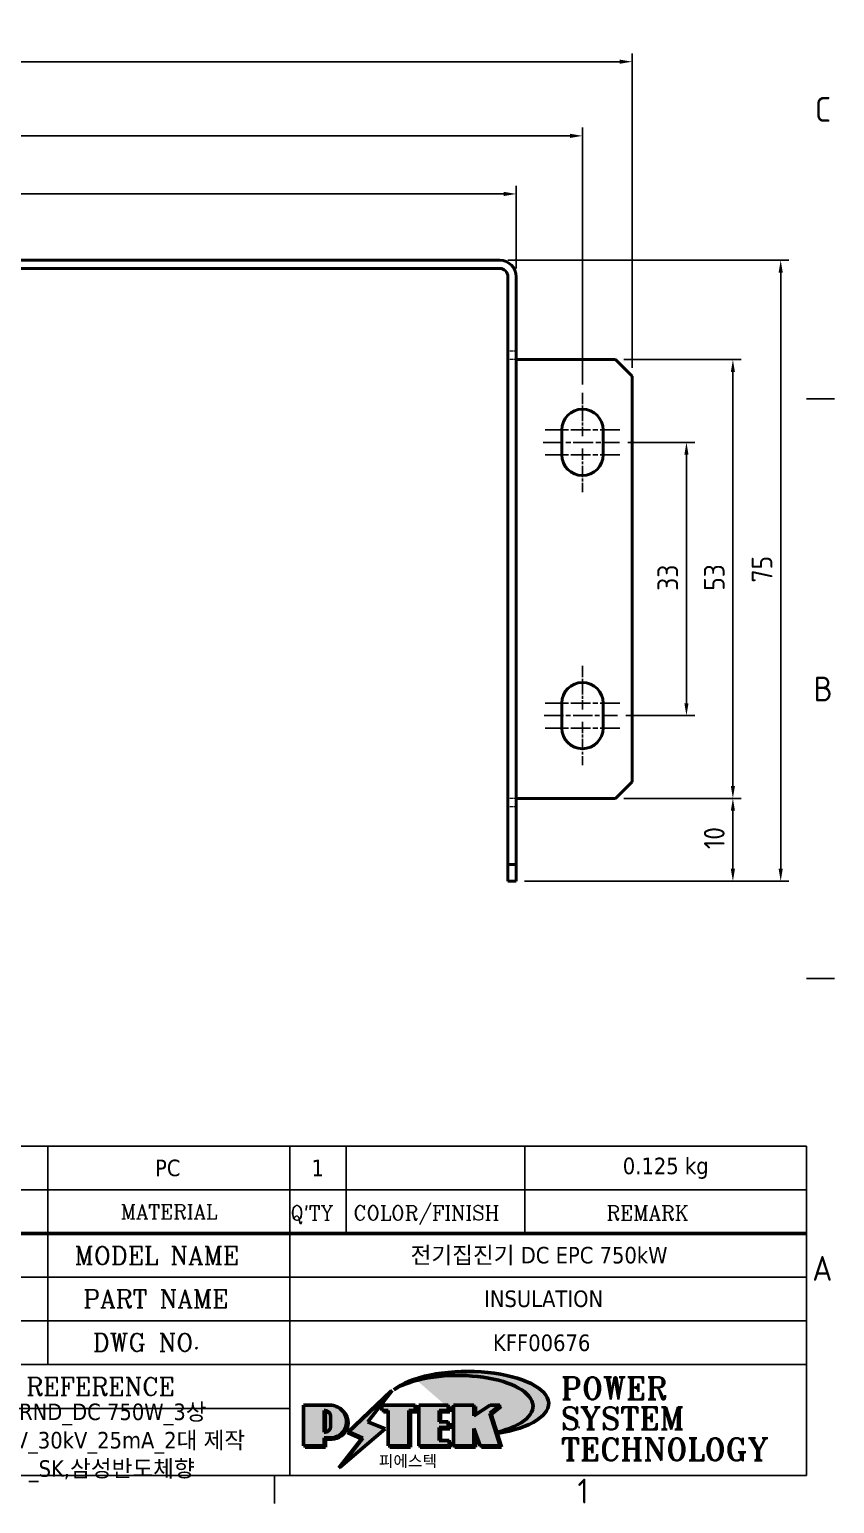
# Model space of a CAD drawing. Header units: millimetres. Extents: x 0 to 594, y 0 to 420.
# Drawn here: x 490.2 to 587.4, y 6.6 to 184.6 of the extents above; entities that cross this region are included whole.
import ezdxf
from ezdxf.enums import TextEntityAlignment as Align

# ---------------------------------------------------------------- set-up
doc = ezdxf.new("R2010")
doc.units = ezdxf.units.MM
doc.linetypes.add('CHAIN', pattern=[0.35429999999999995, 0.2362, -0.0295, 0.0591, -0.0295])
doc.linetypes.add('DASHED', pattern=[0.2067, 0.1654, -0.0413])
doc.layers.get('0').update_dxf_attribs({"color": 3, "lineweight": 25})
for name, color, linetype, lineweight in [('가려진 것(ISO)', 2, 'DASHED', 18), ('가시적인 것(ISO)', 3, 'Continuous', 40), ('경계(ISO)', 7, 'Continuous', 25), ('제목(ISO)', 5, 'Continuous', 50), ('중심 표식(ISO)', 1, 'Continuous', 25), ('중심선(ISO)', 1, 'Continuous', 25), ('치수(ISO)', 2, 'Continuous', 25), ('해치(ISO)', 7, 'Continuous', 18)]:
    doc.layers.add(name, color=color, linetype=linetype, lineweight=lineweight)
doc.styles.add('HAN_370', font='', dxfattribs={"width": 2})
doc.styles.add('RC_284', font='ROMANC.shx')
doc.styles.add('RC_292', font='ROMANC.shx')
doc.styles.add('ROMANT_294', font='romant.shx')
doc.styles.add('문자 텍스트_PSTEK_POSCO', font='isocp.shx')
doc.styles.add('치수 텍스트_PSTEK_POSCO', font='isocp.shx')
doc.styles.add('텍스트 스타일198', font='tahoma.ttf')
doc.styles.get('HAN_370').set_extended_font_data('GulimChe')
doc.dimstyles.new('치수_PSTEK_POSCO', dxfattribs={"dimtxt": 2.5, "dimasz": 1.5, "dimexe": 1, "dimexo": 1, "dimgap": 1, "dimtad": 1, "dimrnd": 1e-08, "dimdsep": 46, "dimtxsty": '치수 텍스트_PSTEK_POSCO', "dimcen": 0.09, "dimdle": 10, "dimclrd": 7, "dimclre": 7, "dimclrt": 2, "dimadec": 1, "dimazin": 2, "dimtfac": 1, "dimtmove": 0, "dimatfit": 3, "dimfxl": 0, "dimtolj": 1, "dimlwd": -1, "dimlwe": -1, "dimarcsym": 0})

# ---------------------------------------------------------------- blocks, each defined once
blk = doc.blocks.new('경계 Default Border')
at = {"layer": '경계(ISO)'}
for p, q in [((584.0000152587891, 140), (587.400016784668, 140)), ((584.0000152587891, 70), (587.400016784668, 70)), ((519.7499847412109, 10), (519.7499847412109, 6.599999666213989))]:
    blk.add_line(p, q, dxfattribs=at)
at = {"layer": '경계(ISO)', "color": 2, "char_height": 3.00000011920929, "attachment_point": 7, "style": '문자 텍스트_PSTEK_POSCO'}
for s, insert in [('C', (585.0445395201642, 173.4713944559917)), ('B', (584.8782702028949, 103.4713944559917)), ('A', (584.7144008173592, 33.49284856929444)), ('1', (556.3610661041481, 6.59999988079071))]:
    blk.add_mtext(s, dxfattribs=dict(at, insert=insert))
blk = doc.blocks.new('제목 블록 PSTEK')
for color, points in [(252, [(317.2195697678507, 17.0593801673321), (322.0326348870767, 21.62682475217465), (322.2781991042243, 21.94392121864296), (317.0471853425802, 16.97985676345368), (318.7512090904202, 16.1899260703855), (316.0018030350395, 12.71868385740789), (316.3356552234328, 13.00206718743325), (318.9235935156908, 16.2694494742633)]), (5, [(321.6183518841322, 17.4193704504104), (319.5281351041078, 18.24969419629727), (322.4505835294948, 22.02344462252142), (317.2195697678507, 17.0593801673321), (318.9235935156908, 16.2694494742633), (316.1741874603099, 12.79820726128571)]), (1, [(324.4839107253602, 19.60711530335299), (325.2419748254881, 19.60711530335299), (325.2419748254881, 20.25857663940324), (321.2266040451076, 20.25857663940324), (321.2266040451076, 19.60711530335299), (321.9846681452406, 19.60711530335299), (321.9846681452406, 15.3430047401139), (324.4839107253602, 15.3430047401139)]), (252, [(321.9846681452406, 19.60711530335299), (321.4042753185749, 19.60711530335299), (321.4042753185749, 19.45905590879572), (321.9846681452406, 19.45905590879572)]), (252, [(324.6615819988275, 19.45905590879572), (325.4196460989604, 19.45905590879572), (325.4196460989604, 20.11051724484596), (325.2419748254881, 20.11051724484596), (325.2419748254881, 19.60711530335299), (324.4839107253602, 19.60711530335299), (324.4839107253602, 15.3430047401139), (322.1623394187076, 15.3430047401139), (322.1623394187076, 15.19494534555726), (324.6615819988275, 15.19494534555726)]), (1, [(329.2277337269622, 20.25857663940324), (325.65654113025, 20.25857663940324), (325.65654113025, 15.3430047401139), (329.3580259941756, 15.3430047401139), (329.3580259941756, 15.9944660761648), (328.1137701654877, 15.9944660761648), (328.1137701654877, 17.56360607323003), (329.2277337269622, 17.56360607323003), (329.2277337269622, 18.25543873810179), (328.1137701654877, 18.25543873810179), (328.1137701654877, 19.60711530335299), (329.2277337269622, 19.60711530335299)]), (252, [(328.2914414389548, 19.45905590879572), (329.4054050004294, 19.45905590879572), (329.4054050004294, 20.11051724484596), (329.2277337269622, 20.11051724484596), (329.2277337269622, 19.60711530335299), (328.1137701654877, 19.60711530335299), (328.1137701654877, 18.25543873810179), (328.2914414389548, 18.25543873810179)]), (1, [(332.3312149849806, 20.25857663940324), (329.8592894925411, 20.25857663940324), (329.8592894925411, 15.3430047401139), (332.3312149849806, 15.3430047401139), (332.3312149849806, 17.4318630164523), (333.0701931098801, 15.3430047401139), (335.4855464857051, 15.3430047401139), (334.2514536401189, 19.30614745124769), (335.4379594596742, 20.25857663940324), (334.3071782107978, 20.25857663940324), (332.3312149849806, 18.99741471888304)]), (252, [(332.5088862584528, 20.1105172448466), (332.3312149849806, 20.1105172448466), (332.3312149849806, 18.99741471888368), (332.5088862584528, 19.11081371413894)]), (252, [(335.6156307331414, 20.11051724484596), (335.2535118015555, 20.11051724484596), (334.2514536401189, 19.30614745124769), (335.4855464857051, 15.3430047401139), (333.1954852176545, 15.3430047401139), (333.2478643833523, 15.19494534555726), (335.6632177591723, 15.19494534555726), (334.4291249135862, 19.15808805669106)]), (252, [(328.2914414389548, 17.41554667867274), (329.4054050004294, 17.41554667867274), (329.4054050004294, 18.10737934354514), (329.2277337269622, 18.10737934354514), (329.2277337269622, 17.56360607323003), (328.1137701654877, 17.56360607323003), (328.1137701654877, 15.9944660761648), (328.2914414389548, 15.9944660761648)]), (252, [(332.5088862584528, 16.92964231796647), (332.3312149849806, 17.43186301645164), (332.3312149849806, 15.3430047401139), (330.0369607660135, 15.3430047401139), (330.0369607660135, 15.19494534555726), (332.5088862584528, 15.19494534555726)]), (252, [(329.5356972676428, 15.8464066816075), (329.3580259941756, 15.8464066816075), (329.3580259941756, 15.3430047401139), (325.8342124037171, 15.3430047401139), (325.8342124037171, 15.19494534555726), (329.5356972676428, 15.19494534555726)])]:
    blk.add_hatch(color=color).paths.add_polyline_path(points)
h = blk.add_hatch(color=1)
edge = h.paths.add_edge_path(flags=0)
edge.add_line((314.2242174273352, 19.60711530335299), (314.2242174273352, 17.00126995915134))
edge.add_line((314.2242174273352, 17.00126995915134), (314.3485873187598, 17.00126995915134))
edge.add_arc((314.3485873187598, 17.6527312952023), 0.6514613360509371, 270, 360)
edge.add_line((315.0000486548106, 17.6527312952023), (315.0000486548106, 18.95565396730211))
edge.add_arc((314.3485873187598, 18.95565396730212), 0.6514613360508712, 0, 90)
edge.add_line((314.3485873187598, 19.60711530335299), (314.2242174273352, 19.60711530335299))
edge = h.paths.add_edge_path()
edge.add_arc((314.9847713324306, 18.28938669179658), 1.969189947606664, 269.9999999999959, 450)
edge.add_line((314.9847713324306, 20.25857663940318), (311.7664314776902, 20.25857663940324))
edge.add_line((311.7664314776902, 20.25857663940324), (311.7664314776902, 15.3430047401139))
edge.add_line((311.7664314776902, 15.3430047401139), (314.2242174273352, 15.3430047401139))
edge.add_line((314.2242174273352, 15.3430047401139), (314.2242174273352, 16.32019674418991))
edge.add_line((314.2242174273352, 16.32019674418991), (314.9847713324307, 16.32019674418991))
h = blk.add_hatch(color=252)
edge = h.paths.add_edge_path()
edge.add_arc((314.9847713324309, 18.28938669179657), 1.969189947606666, 270, 406.8278729790604)
edge.add_arc((315.1624426058984, 18.1413272972396), 1.969189947606962, -90, 53.560984836317004, ccw=False)
edge.add_line((315.1624426058984, 16.17213734963263), (314.4018887008024, 16.17213734963263))
edge.add_line((314.4018887008024, 16.17213734963263), (314.4018887008024, 15.19494534555726))
edge.add_line((314.4018887008024, 15.19494534555726), (311.9441027511573, 15.19494534555726))
edge.add_line((311.9441027511573, 15.19494534555726), (311.9441027511573, 15.3430047401139))
edge.add_line((311.9441027511573, 15.3430047401139), (314.2242174273352, 15.3430047401139))
edge.add_line((314.2242174273352, 15.3430047401139), (314.2242174273352, 16.32019674418991))
edge.add_line((314.2242174273352, 16.32019674418991), (314.9847713324309, 16.32019674418991))
h = blk.add_hatch(color=252)
edge = h.paths.add_edge_path()
edge.add_line((314.4018887008024, 19.45905590879572), (314.5262585922315, 19.45905590879572))
edge.add_arc((314.5262585922314, 18.80759457274939), 0.6514613360463194, 60.4189348879147, 90.00000000000318, ccw=False)
edge.add_arc((314.3485873187602, 18.95565396730057), 0.6514613360524251, 39.96992292766206, 90.00000000009999)
edge.add_line((314.3485873187591, 19.60711530335307), (314.2242174273352, 19.60711530335298))
edge.add_line((314.2242174273352, 19.60711530335299), (314.2242174273352, 17.00126995915134))
edge.add_line((314.2242174273352, 17.00126995915134), (314.3485873187591, 17.00126995915134))
edge.add_arc((314.3485873187568, 17.652731295233), 0.6514613360816299, 270.0000000002, 274.6930825552478)
edge.add_line((314.4018887008024, 17.0034541317032), (314.4018887008024, 19.45905590879572))
at = {"layer": '해치(ISO)'}
h = blk.add_hatch(color=140, dxfattribs=at)
edge = h.paths.add_edge_path()
edge.add_ellipse((330.3660919371412, 20.15576403068321), major_axis=(9.100907360794343, 0), ratio=0.4069904968023172, start_angle=301.3098473703837, end_angle=507.7436900681698)
edge.add_ellipse((331.5340919371412, 20.4634168429492), major_axis=(-9.82350664112931, 0), ratio=0.3942600559756514, start_angle=111.51207141178469, end_angle=334.47025347086895, ccw=False)
edge.add_line((335.1363447531188, 16.8601935978785), (335.0955236905705, 16.99119398620872))
at = {"color": 180}
for p, q in [((182.4757929790549, 51.56524660363496), (372.4757929537551, 51.56524660363496)), ((280.8758854511282, 51.56524660363496), (280.8758854511282, 41.00524660363494)), ((310.0881549537552, 51.56524660363496), (310.0881549537553, 41.00524660363494)), ((316.9044520275131, 51.56524660363496), (316.9044520275127, 41.00524660363494)), ((338.4566026226726, 51.56524660363496), (338.4566026226727, 41.00524660363494)), ((372.4757929537551, 51.56524660363496), (372.4757929537551, 11.79100474011389)), ((182.475792979055, 46.2852466036349), (372.4757929537551, 46.28524660363492)), ((280.8758854511282, 41.00524660363494), (280.8758854511282, 25.16524660363502)), ((310.088154953755, 41.00524660363494), (310.088154953755, 11.79100474011392)), ((206.451475290024, 35.72524660363497), (372.4757929537551, 35.72524660363497)), ((255.917593136736, 30.44524660363498), (372.4757929537552, 30.44524660363501)), ((255.9175931367359, 25.16524660363502), (372.4757929537552, 25.165246603635)), ((255.9175931367359, 19.88524660363481), (310.0881549537553, 19.88524660363481)), ((182.475792979055, 11.79100474011392), (372.4757929537551, 11.79100474011389))]:
    blk.add_line(p, q, dxfattribs=at)
at = {"color": 7, "lineweight": 50}
blk.add_line((206.451475290024, 41.00524660363494), (372.4757929537551, 41.00524660363496), dxfattribs=at)
at = {"color": 7}
for p, q in [((322.2781991042243, 21.94392121864296), (317.0471853425802, 16.97985676345368)), ((322.4505835294948, 22.02344462252142), (317.2195697678507, 17.0593801673321)), ((317.2195697678507, 17.0593801673321), (322.0326348870767, 21.62682475217465)), ((319.5281351041078, 18.24969419629727), (322.4505835294948, 22.02344462252142)), ((322.0326348870767, 21.62682475217465), (322.2781991042243, 21.94392121864296)), ((311.7664314776902, 20.25900474011391), (311.7664314776902, 15.34300474011391)), ((314.9847713324309, 20.25857663940324), (311.7664314776902, 20.25857663940324)), ((314.9847713324309, 20.25857663940324), (311.7664314776902, 20.25857663940324)), ((311.7664314776902, 20.25857663940324), (311.7664314776902, 15.3430047401139)), ((314.2242174273352, 17.00126995915134), (314.2242174273352, 19.60711530335299)), ((314.2242174273352, 19.60711530335299), (314.3485873187591, 19.60711530335299)), ((314.3485873187591, 19.60711530335299), (314.2242174273352, 19.60711530335299)), ((314.2242174273352, 19.60711530335299), (314.2242174273352, 17.00126995915134)), ((314.2242174273352, 17.00126995915134), (314.2242174273352, 19.60711530335299)), ((314.2242174273352, 19.60711530335299), (314.3485873187591, 19.60711530335299)), ((325.2419748254881, 20.25857663940324), (321.2266040451076, 20.25857663940324)), ((321.2266040451076, 20.25857663940324), (321.2266040451076, 19.60711530335299)), ((325.2419748254881, 20.25857663940324), (321.2266040451076, 20.25857663940324)), ((321.2266040451076, 20.25857663940324), (321.2266040451076, 19.60711530335299)), ((321.2266040451076, 19.60711530335299), (321.9846681452406, 19.60711530335299)), ((321.2266040451076, 19.60711530335299), (321.9846681452406, 19.60711530335299)), ((321.4042753185749, 19.60711530335299), (321.4042753185749, 19.45905590879572)), ((321.9846681452406, 19.60711530335299), (321.4042753185749, 19.60711530335299)), ((321.9846681452406, 19.60711530335299), (321.9846681452406, 15.3430047401139)), ((321.9846681452406, 19.45905590879572), (321.9846681452406, 19.60711530335299)), ((321.9846681452406, 19.60711530335299), (321.9846681452406, 15.3430047401139)), ((324.4839107253602, 19.60711530335299), (325.2419748254881, 19.60711530335299)), ((324.4839107253602, 15.3430047401139), (324.4839107253602, 19.60711530335299)), ((325.2419748254881, 19.60711530335299), (324.4839107253602, 19.60711530335299)), ((324.4839107253602, 19.60711530335299), (324.4839107253602, 15.3430047401139)), ((324.4839107253602, 19.60711530335299), (325.2419748254881, 19.60711530335299)), ((324.4839107253602, 15.3430047401139), (324.4839107253602, 19.60711530335299)), ((325.2419748254881, 19.60711530335299), (325.2419748254881, 20.25857663940324)), ((325.2419748254881, 19.60711530335299), (325.2419748254881, 20.25857663940324)), ((325.4196460989604, 20.11051724484596), (325.2419748254881, 20.11051724484596)), ((325.2419748254881, 20.11051724484596), (325.2419748254881, 19.60711530335299)), ((325.4196460989604, 19.45905590879572), (325.4196460989604, 20.11051724484596)), ((329.2277337269622, 20.25857663940324), (325.65654113025, 20.25857663940324)), ((325.65654113025, 20.25857663940324), (325.65654113025, 15.3430047401139)), ((325.65654113025, 20.25857663940324), (325.65654113025, 15.3430047401139)), ((329.2277337269622, 20.25857663940324), (325.65654113025, 20.25857663940324)), ((328.1137701654877, 18.25543873810179), (328.1137701654877, 19.60711530335299)), ((328.1137701654877, 19.60711530335299), (329.2277337269622, 19.60711530335299)), ((329.2277337269622, 19.60711530335299), (328.1137701654877, 19.60711530335299)), ((328.1137701654877, 19.60711530335299), (328.1137701654877, 18.25543873810179)), ((328.1137701654877, 18.25543873810179), (328.1137701654877, 19.60711530335299)), ((328.1137701654877, 19.60711530335299), (329.2277337269622, 19.60711530335299)), ((329.2277337269622, 19.60711530335299), (329.2277337269622, 20.25857663940324)), ((329.2277337269622, 19.60711530335299), (329.2277337269622, 20.25857663940324)), ((329.4054050004294, 20.11051724484596), (329.2277337269622, 20.11051724484596)), ((329.2277337269622, 20.11051724484596), (329.2277337269622, 19.60711530335299)), ((329.4054050004294, 19.45905590879572), (329.4054050004294, 20.11051724484596)), ((332.3312149849806, 20.25857663940324), (329.8592894925411, 20.25857663940324)), ((329.8592894925411, 20.25857663940324), (329.8592894925411, 15.3430047401139)), ((329.8592894925411, 20.25857663940324), (329.8592894925411, 15.3430047401139)), ((332.3312149849806, 20.25857663940324), (329.8592894925411, 20.25857663940324)), ((334.3071782107978, 20.25857663940324), (332.3312149849806, 18.99741471888304)), ((332.3312149849806, 18.99741471888304), (332.3312149849806, 20.25857663940324)), ((334.3071782107978, 20.25857663940324), (332.3312149849806, 18.99741471888304)), ((332.3312149849806, 18.99741471888304), (332.3312149849806, 20.25857663940324)), ((332.5088862584528, 20.1105172448466), (332.3312149849806, 20.1105172448466)), ((332.3312149849806, 20.1105172448466), (332.3312149849806, 18.99741471888368)), ((332.5088862584528, 19.11081371413894), (332.5088862584528, 20.1105172448466)), ((334.2514536401189, 19.30614745124769), (335.4379594596742, 20.25857663940324)), ((334.2514536401189, 19.30614745124769), (335.4379594596742, 20.25857663940324)), ((335.2535118015555, 20.11051724484596), (334.2514536401189, 19.30614745124769)), ((335.4379594596742, 20.25857663940324), (334.3071782107978, 20.25857663940324)), ((335.4379594596742, 20.25857663940324), (334.3071782107978, 20.25857663940324)), ((334.4291249135862, 19.15808805669104), (335.6156307331414, 20.11051724484596)), ((335.6156307331414, 20.11051724484596), (335.2535118015555, 20.11051724484596)), ((314.4018887008024, 19.45905590879572), (314.5262585922314, 19.45905590879572)), ((314.4018887008024, 17.0034541317032), (314.4018887008024, 19.45905590879572)), ((315.0000486548106, 18.95565396730275), (315.0000486548106, 17.65273129520161)), ((315.0000486548106, 18.95565396730275), (315.0000486548106, 17.65273129520161)), ((321.6183518841322, 17.4193704504104), (319.5281351041078, 18.24969419629727)), ((321.4042753185749, 19.45905590879572), (321.9846681452406, 19.45905590879572)), ((324.6615819988275, 19.45905590879572), (325.4196460989604, 19.45905590879572)), ((324.6615819988275, 15.19494534555726), (324.6615819988275, 19.45905590879572)), ((329.2277337269622, 18.25543873810179), (328.1137701654877, 18.25543873810179)), ((328.1137701654877, 18.25543873810179), (328.2914414389548, 18.25543873810179)), ((329.2277337269622, 18.25543873810179), (328.1137701654877, 18.25543873810179)), ((328.2914414389548, 18.25543873810179), (328.2914414389548, 19.45905590879572)), ((328.2914414389548, 19.45905590879572), (329.4054050004294, 19.45905590879572)), ((329.2277337269622, 17.56360607323003), (329.2277337269622, 18.25543873810179)), ((329.2277337269622, 17.56360607323003), (329.2277337269622, 18.25543873810179)), ((329.4054050004294, 18.10737934354514), (329.2277337269622, 18.10737934354514)), ((329.2277337269622, 18.10737934354514), (329.2277337269622, 17.56360607323003)), ((329.4054050004294, 17.41554667867274), (329.4054050004294, 18.10737934354514)), ((332.3312149849806, 18.99741471888368), (332.5088862584528, 19.11081371413894)), ((335.4855464857051, 15.3430047401139), (334.2514536401189, 19.30614745124769)), ((334.2514536401189, 19.30614745124769), (335.4855464857051, 15.3430047401139)), ((335.4855464857051, 15.3430047401139), (334.2514536401189, 19.30614745124769)), ((335.6632177591723, 15.19494534555726), (334.4291249135862, 19.15808805669104)), ((314.3485873187591, 17.00126995915134), (314.2242174273352, 17.00126995915134)), ((314.2242174273352, 17.00126995915134), (314.3485873187591, 17.00126995915134)), ((314.3485873187591, 17.00126995915134), (314.2242174273352, 17.00126995915134)), ((314.2242174273352, 16.32019674418991), (314.9847713324309, 16.32019674418991)), ((314.2242174273352, 15.3430047401139), (314.2242174273352, 16.32019674418991)), ((314.9847713324309, 16.32019674418991), (314.2242174273352, 16.32019674418991)), ((314.2242174273352, 16.32019674418991), (314.2242174273352, 15.3430047401139)), ((314.2242174273352, 16.32019674418991), (314.9847713324309, 16.32019674418991)), ((314.2242174273352, 15.3430047401139), (314.2242174273352, 16.32019674418991)), ((314.4018887008024, 16.17213734963263), (315.162442605898, 16.17213734963263)), ((314.4018887008024, 15.19494534555726), (314.4018887008024, 16.17213734963263)), ((318.7512090904202, 16.1899260703855), (316.0018030350395, 12.71868385740789)), ((316.1741874603099, 12.79820726128571), (321.6183518841322, 17.4193704504104)), ((318.9235935156908, 16.2694494742633), (316.1741874603099, 12.79820726128571)), ((316.3356552234328, 13.00206718743325), (318.9235935156908, 16.2694494742633)), ((317.0471853425802, 16.97985676345368), (318.7512090904202, 16.1899260703855)), ((318.9235935156908, 16.2694494742633), (317.2195697678507, 17.0593801673321)), ((317.2195697678507, 17.0593801673321), (318.9235935156908, 16.2694494742633)), ((328.1137701654877, 17.56360607323003), (329.2277337269622, 17.56360607323003)), ((328.1137701654877, 15.9944660761648), (328.1137701654877, 17.56360607323003)), ((329.2277337269622, 17.56360607323003), (328.1137701654877, 17.56360607323003)), ((328.1137701654877, 17.56360607323003), (328.1137701654877, 15.9944660761648)), ((328.1137701654877, 17.56360607323003), (329.2277337269622, 17.56360607323003)), ((328.1137701654877, 15.9944660761648), (328.1137701654877, 17.56360607323003)), ((328.2914414389548, 15.9944660761648), (328.2914414389548, 17.41554667867274)), ((328.2914414389548, 17.41554667867274), (329.4054050004294, 17.41554667867274)), ((332.3312149849806, 17.4318630164523), (333.0701931098801, 15.3430047401139)), ((332.3312149849806, 15.3430047401139), (332.3312149849806, 17.4318630164523)), ((332.5088862584528, 16.92964231796647), (332.3312149849806, 17.43186301645164)), ((332.3312149849806, 17.43186301645164), (332.3312149849806, 15.3430047401139)), ((332.3312149849806, 17.4318630164523), (333.0701931098801, 15.3430047401139)), ((332.3312149849806, 15.3430047401139), (332.3312149849806, 17.4318630164523)), ((332.5088862584528, 15.19494534555726), (332.5088862584528, 16.92964231796647)), ((345.0447381189468, 17.50375595811051), (344.9867755289346, 17.689895936919)), ((311.7664314776902, 15.3430047401139), (314.2242174273352, 15.3430047401139)), ((311.7664314776902, 15.3430047401139), (314.2242174273352, 15.3430047401139)), ((314.2242174273352, 15.3430047401139), (311.9441027511573, 15.3430047401139)), ((311.9441027511573, 15.3430047401139), (311.9441027511573, 15.19494534555726)), ((311.9441027511573, 15.19494534555726), (314.4018887008024, 15.19494534555726)), ((321.9846681452406, 15.3430047401139), (324.4839107253602, 15.3430047401139)), ((321.9846681452406, 15.3430047401139), (324.4839107253602, 15.3430047401139)), ((324.4839107253602, 15.3430047401139), (322.1623394187076, 15.3430047401139)), ((322.1623394187076, 15.3430047401139), (322.1623394187076, 15.19494534555726)), ((322.1623394187076, 15.19494534555726), (324.6615819988275, 15.19494534555726)), ((325.65654113025, 15.3430047401139), (329.3580259941756, 15.3430047401139)), ((325.65654113025, 15.3430047401139), (329.3580259941756, 15.3430047401139)), ((329.3580259941756, 15.3430047401139), (325.8342124037171, 15.3430047401139)), ((325.8342124037171, 15.3430047401139), (325.8342124037171, 15.19494534555726)), ((325.8342124037171, 15.19494534555726), (329.5356972676428, 15.19494534555726)), ((329.3580259941756, 15.9944660761648), (328.1137701654877, 15.9944660761648)), ((328.1137701654877, 15.9944660761648), (328.2914414389548, 15.9944660761648)), ((329.3580259941756, 15.9944660761648), (328.1137701654877, 15.9944660761648)), ((329.3580259941756, 15.3430047401139), (329.3580259941756, 15.9944660761648)), ((329.3580259941756, 15.3430047401139), (329.3580259941756, 15.9944660761648)), ((329.5356972676428, 15.8464066816075), (329.3580259941756, 15.8464066816075)), ((329.3580259941756, 15.8464066816075), (329.3580259941756, 15.3430047401139)), ((329.5356972676428, 15.19494534555726), (329.5356972676428, 15.8464066816075)), ((329.8592894925411, 15.3430047401139), (332.3312149849806, 15.3430047401139)), ((329.8592894925411, 15.3430047401139), (332.3312149849806, 15.3430047401139)), ((332.3312149849806, 15.3430047401139), (330.0369607660135, 15.3430047401139)), ((330.0369607660135, 15.3430047401139), (330.0369607660135, 15.19494534555726)), ((330.0369607660135, 15.19494534555726), (332.5088862584528, 15.19494534555726)), ((333.0701931098801, 15.3430047401139), (335.4855464857051, 15.3430047401139)), ((333.0701931098801, 15.3430047401139), (335.4855464857051, 15.3430047401139)), ((335.4855464857051, 15.3430047401139), (333.1954852176545, 15.3430047401139)), ((333.1954852176545, 15.3430047401139), (333.2478643833523, 15.19494534555726)), ((333.2478643833523, 15.19494534555726), (335.6632177591723, 15.19494534555726)), ((316.0018030350395, 12.71868385740789), (316.3356552234328, 13.00206718743325))]:
    blk.add_line(p, q, dxfattribs=at)
at = {"color": 5}
for p, q in [((322.4505835294948, 22.02344462252142), (317.2195697678507, 17.0593801673321)), ((319.5281351041078, 18.24969419629727), (322.4505835294948, 22.02344462252142)), ((321.6183518841322, 17.4193704504104), (319.5281351041078, 18.24969419629727)), ((316.1741874603099, 12.79820726128571), (321.6183518841322, 17.4193704504104)), ((318.9235935156908, 16.2694494742633), (316.1741874603099, 12.79820726128571)), ((317.2195697678507, 17.0593801673321), (318.9235935156908, 16.2694494742633))]:
    blk.add_line(p, q, dxfattribs=at)
at = {"color": 1}
for p, q in [((314.9847713324309, 20.25857663940324), (311.7664314776902, 20.25857663940324)), ((311.7664314776902, 20.25857663940324), (311.7664314776902, 15.3430047401139)), ((314.2242174273352, 17.00126995915134), (314.2242174273352, 19.60711530335299)), ((314.2242174273352, 19.60711530335299), (314.3485873187591, 19.60711530335299)), ((325.2419748254881, 20.25857663940324), (321.2266040451076, 20.25857663940324)), ((321.2266040451076, 20.25857663940324), (321.2266040451076, 19.60711530335299)), ((321.2266040451076, 19.60711530335299), (321.9846681452406, 19.60711530335299)), ((321.9846681452406, 19.60711530335299), (321.9846681452406, 15.3430047401139)), ((324.4839107253602, 19.60711530335299), (325.2419748254881, 19.60711530335299)), ((324.4839107253602, 15.3430047401139), (324.4839107253602, 19.60711530335299)), ((325.2419748254881, 19.60711530335299), (325.2419748254881, 20.25857663940324)), ((329.2277337269622, 20.25857663940324), (325.65654113025, 20.25857663940324)), ((325.65654113025, 20.25857663940324), (325.65654113025, 15.3430047401139)), ((328.1137701654877, 18.25543873810179), (328.1137701654877, 19.60711530335299)), ((328.1137701654877, 19.60711530335299), (329.2277337269622, 19.60711530335299)), ((329.2277337269622, 19.60711530335299), (329.2277337269622, 20.25857663940324)), ((332.3312149849806, 20.25857663940324), (329.8592894925411, 20.25857663940324)), ((329.8592894925411, 20.25857663940324), (329.8592894925411, 15.3430047401139)), ((334.3071782107978, 20.25857663940324), (332.3312149849806, 18.99741471888304)), ((332.3312149849806, 18.99741471888304), (332.3312149849806, 20.25857663940324)), ((334.2514536401189, 19.30614745124769), (335.4379594596742, 20.25857663940324)), ((335.4379594596742, 20.25857663940324), (334.3071782107978, 20.25857663940324)), ((315.0000486548106, 18.95565396730275), (315.0000486548106, 17.65273129520161)), ((329.2277337269622, 18.25543873810179), (328.1137701654877, 18.25543873810179)), ((329.2277337269622, 17.56360607323003), (329.2277337269622, 18.25543873810179)), ((335.4855464857051, 15.3430047401139), (334.2514536401189, 19.30614745124769)), ((314.3485873187591, 17.00126995915134), (314.2242174273352, 17.00126995915134)), ((314.2242174273352, 16.32019674418991), (314.9847713324309, 16.32019674418991)), ((314.2242174273352, 15.3430047401139), (314.2242174273352, 16.32019674418991)), ((328.1137701654877, 17.56360607323003), (329.2277337269622, 17.56360607323003)), ((328.1137701654877, 15.9944660761648), (328.1137701654877, 17.56360607323003)), ((332.3312149849806, 17.4318630164523), (333.0701931098801, 15.3430047401139)), ((332.3312149849806, 15.3430047401139), (332.3312149849806, 17.4318630164523)), ((311.7664314776902, 15.3430047401139), (314.2242174273352, 15.3430047401139)), ((321.9846681452406, 15.3430047401139), (324.4839107253602, 15.3430047401139)), ((325.65654113025, 15.3430047401139), (329.3580259941756, 15.3430047401139)), ((329.3580259941756, 15.9944660761648), (328.1137701654877, 15.9944660761648)), ((329.3580259941756, 15.3430047401139), (329.3580259941756, 15.9944660761648)), ((329.8592894925411, 15.3430047401139), (332.3312149849806, 15.3430047401139)), ((333.0701931098801, 15.3430047401139), (335.4855464857051, 15.3430047401139))]:
    blk.add_line(p, q, dxfattribs=at)
at = {"color": 7}
for centre, radius, start, end in [((314.3485873187598, 18.95565396730211), 0.6514613360508712, 0, 90), ((314.3485873187602, 18.95565396730057), 0.6514613360524251, 39.96992292766117, 90), ((314.3485873187598, 18.95565396730212), 0.6514613360508712, 0, 90), ((314.9847713324309, 18.28938669179658), 1.969189947606665, 270, 90), ((314.9847713324309, 18.28938669179658), 1.969189947606665, 270, 90), ((314.9847713324307, 18.2893866917965), 1.969189947606594, 270, 46.82787297909833), ((315.1624426058984, 18.1413272972396), 1.969189947606961, 270, 53.56098483636067), ((314.5262585922314, 18.80759457274939), 0.6514613360463193, 60.41893488791137, 90), ((314.3485873187597, 17.65273129520228), 0.6514613360509381, 270, 0), ((314.3485873187598, 17.6527312952023), 0.6514613360509381, 270, 0), ((314.3485873187568, 17.652731295233), 0.6514613360816299, 270, 274.6930825552478)]:
    blk.add_arc(centre, radius, start, end, dxfattribs=at)
at = {"color": 1}
for centre, radius, start, end in [((314.3485873187598, 18.95565396730211), 0.6514613360508712, 0, 90), ((314.9847713324309, 18.28938669179657), 1.969189947606665, 270, 90), ((314.3485873187598, 17.6527312952023), 0.6514613360509381, 270, 0)]:
    blk.add_arc(centre, radius, start, end, dxfattribs=at)
at = {"layer": '제목(ISO)'}
for p, q in [((322.2781991042243, 21.94392121864296), (317.0471853425802, 16.97985676345368)), ((322.4505835294948, 22.02344462252142), (317.2195697678507, 17.0593801673321)), ((317.2195697678507, 17.0593801673321), (322.0326348870767, 21.62682475217465)), ((319.5281351041078, 18.24969419629727), (322.4505835294948, 22.02344462252142)), ((322.0326348870767, 21.62682475217465), (322.2781991042243, 21.94392121864296)), ((314.9847713324306, 20.25857663940324), (311.7664314776902, 20.25857663940324)), ((311.7664314776902, 20.25857663940324), (311.7664314776902, 15.3430047401139)), ((314.2242174273352, 17.00126995915134), (314.2242174273352, 19.60711530335299)), ((314.2242174273352, 19.60711530335299), (314.3485873187598, 19.60711530335299)), ((314.3485873187591, 19.60711530335299), (314.2242174273352, 19.60711530335299)), ((314.2242174273352, 19.60711530335299), (314.2242174273352, 17.00126995915134)), ((325.2419748254881, 20.25857663940324), (321.2266040451076, 20.25857663940324)), ((321.2266040451076, 20.25857663940324), (321.2266040451076, 19.60711530335299)), ((321.2266040451076, 19.60711530335299), (321.9846681452406, 19.60711530335299)), ((321.9846681452406, 19.60711530335299), (321.4042753185749, 19.60711530335299)), ((321.4042753185749, 19.60711530335299), (321.4042753185749, 19.45905590879572)), ((321.9846681452406, 19.60711530335299), (321.9846681452406, 15.3430047401139)), ((321.9846681452406, 19.45905590879572), (321.9846681452406, 19.60711530335299)), ((324.4839107253602, 19.60711530335299), (325.2419748254881, 19.60711530335299)), ((324.4839107253602, 15.3430047401139), (324.4839107253602, 19.60711530335299)), ((325.2419748254881, 19.60711530335299), (324.4839107253602, 19.60711530335299)), ((324.4839107253602, 19.60711530335299), (324.4839107253602, 15.3430047401139)), ((325.2419748254881, 19.60711530335299), (325.2419748254881, 20.25857663940324)), ((325.4196460989604, 20.11051724484596), (325.2419748254881, 20.11051724484596)), ((325.2419748254881, 20.11051724484596), (325.2419748254881, 19.60711530335299)), ((325.4196460989604, 19.45905590879572), (325.4196460989604, 20.11051724484596)), ((329.2277337269622, 20.25857663940324), (325.65654113025, 20.25857663940324)), ((325.65654113025, 20.25857663940324), (325.65654113025, 15.3430047401139)), ((328.1137701654877, 18.25543873810179), (328.1137701654877, 19.60711530335299)), ((328.1137701654877, 19.60711530335299), (329.2277337269622, 19.60711530335299)), ((329.2277337269622, 19.60711530335299), (328.1137701654877, 19.60711530335299)), ((328.1137701654877, 19.60711530335299), (328.1137701654877, 18.25543873810179)), ((329.2277337269622, 19.60711530335299), (329.2277337269622, 20.25857663940324)), ((329.4054050004294, 20.11051724484596), (329.2277337269622, 20.11051724484596)), ((329.2277337269622, 20.11051724484596), (329.2277337269622, 19.60711530335299)), ((329.4054050004294, 19.45905590879572), (329.4054050004294, 20.11051724484596)), ((332.3312149849806, 20.25857663940324), (329.8592894925411, 20.25857663940324)), ((329.8592894925411, 20.25857663940324), (329.8592894925411, 15.3430047401139)), ((334.3071782107978, 20.25857663940324), (332.3312149849806, 18.99741471888304)), ((332.3312149849806, 18.99741471888304), (332.3312149849806, 20.25857663940324)), ((332.5088862584528, 20.1105172448466), (332.3312149849806, 20.1105172448466)), ((332.3312149849806, 20.1105172448466), (332.3312149849806, 18.99741471888368)), ((332.5088862584528, 19.11081371413894), (332.5088862584528, 20.1105172448466)), ((334.2514536401189, 19.30614745124769), (335.4379594596742, 20.25857663940324)), ((335.2535118015555, 20.11051724484596), (334.2514536401189, 19.30614745124769)), ((335.4379594596742, 20.25857663940324), (334.3071782107978, 20.25857663940324)), ((334.4291249135862, 19.15808805669106), (335.6156307331414, 20.11051724484596)), ((335.6156307331414, 20.11051724484596), (335.2535118015555, 20.11051724484596)), ((314.4018887008024, 19.45905590879572), (314.5262585922314, 19.45905590879572)), ((314.4018887008024, 17.0034541317032), (314.4018887008024, 19.45905590879572)), ((315.0000486548106, 18.95565396730211), (315.0000486548106, 17.6527312952023)), ((321.6183518841322, 17.4193704504104), (319.5281351041078, 18.24969419629727)), ((321.4042753185749, 19.45905590879572), (321.9846681452406, 19.45905590879572)), ((324.6615819988275, 19.45905590879572), (325.4196460989604, 19.45905590879572)), ((324.6615819988275, 15.19494534555726), (324.6615819988275, 19.45905590879572)), ((329.2277337269622, 18.25543873810179), (328.1137701654877, 18.25543873810179)), ((328.1137701654877, 18.25543873810179), (328.2914414389548, 18.25543873810179)), ((328.2914414389548, 19.45905590879572), (329.4054050004294, 19.45905590879572)), ((328.2914414389548, 18.25543873810179), (328.2914414389548, 19.45905590879572)), ((329.2277337269622, 17.56360607323003), (329.2277337269622, 18.25543873810179)), ((329.4054050004294, 18.10737934354514), (329.2277337269622, 18.10737934354514)), ((329.2277337269622, 18.10737934354514), (329.2277337269622, 17.56360607323003)), ((329.4054050004294, 17.41554667867274), (329.4054050004294, 18.10737934354514)), ((332.3312149849806, 18.99741471888368), (332.5088862584528, 19.11081371413894)), ((335.4855464857051, 15.3430047401139), (334.2514536401189, 19.30614745124769)), ((334.2514536401189, 19.30614745124769), (335.4855464857051, 15.3430047401139)), ((335.6632177591723, 15.19494534555726), (334.4291249135862, 19.15808805669106)), ((314.3485873187598, 17.00126995915134), (314.2242174273352, 17.00126995915134)), ((314.2242174273352, 17.00126995915134), (314.3485873187591, 17.00126995915134)), ((314.2242174273352, 15.3430047401139), (314.2242174273352, 16.32019674418991)), ((314.2242174273352, 16.32019674418991), (314.9847713324307, 16.32019674418991)), ((314.9847713324309, 16.32019674418991), (314.2242174273352, 16.32019674418991)), ((314.2242174273352, 16.32019674418991), (314.2242174273352, 15.3430047401139)), ((314.4018887008024, 15.19494534555726), (314.4018887008024, 16.17213734963263)), ((314.4018887008024, 16.17213734963263), (315.1624426058984, 16.17213734963263)), ((318.7512090904202, 16.1899260703855), (316.0018030350395, 12.71868385740789)), ((316.1741874603099, 12.79820726128571), (321.6183518841322, 17.4193704504104)), ((318.9235935156908, 16.2694494742633), (316.1741874603099, 12.79820726128571)), ((316.3356552234328, 13.00206718743325), (318.9235935156908, 16.2694494742633)), ((317.0471853425802, 16.97985676345368), (318.7512090904202, 16.1899260703855)), ((317.2195697678507, 17.0593801673321), (318.9235935156908, 16.2694494742633)), ((318.9235935156908, 16.2694494742633), (317.2195697678507, 17.0593801673321)), ((328.1137701654877, 15.9944660761648), (328.1137701654877, 17.56360607323003)), ((328.1137701654877, 17.56360607323003), (329.2277337269622, 17.56360607323003)), ((329.2277337269622, 17.56360607323003), (328.1137701654877, 17.56360607323003)), ((328.1137701654877, 17.56360607323003), (328.1137701654877, 15.9944660761648)), ((328.2914414389548, 17.41554667867274), (329.4054050004294, 17.41554667867274)), ((328.2914414389548, 15.9944660761648), (328.2914414389548, 17.41554667867274)), ((332.3312149849806, 15.3430047401139), (332.3312149849806, 17.4318630164523)), ((332.3312149849806, 17.4318630164523), (333.0701931098801, 15.3430047401139)), ((332.5088862584528, 16.92964231796647), (332.3312149849806, 17.43186301645164)), ((332.3312149849806, 17.43186301645164), (332.3312149849806, 15.3430047401139)), ((332.5088862584528, 15.19494534555726), (332.5088862584528, 16.92964231796647)), ((311.7664314776902, 15.3430047401139), (314.2242174273352, 15.3430047401139)), ((314.2242174273352, 15.3430047401139), (311.9441027511573, 15.3430047401139)), ((311.9441027511573, 15.3430047401139), (311.9441027511573, 15.19494534555726)), ((311.9441027511573, 15.19494534555726), (314.4018887008024, 15.19494534555726)), ((321.9846681452406, 15.3430047401139), (324.4839107253602, 15.3430047401139)), ((324.4839107253602, 15.3430047401139), (322.1623394187076, 15.3430047401139)), ((322.1623394187076, 15.3430047401139), (322.1623394187076, 15.19494534555726)), ((322.1623394187076, 15.19494534555726), (324.6615819988275, 15.19494534555726)), ((325.65654113025, 15.3430047401139), (329.3580259941756, 15.3430047401139)), ((329.3580259941756, 15.3430047401139), (325.8342124037171, 15.3430047401139)), ((325.8342124037171, 15.3430047401139), (325.8342124037171, 15.19494534555726)), ((325.8342124037171, 15.19494534555726), (329.5356972676428, 15.19494534555726)), ((329.3580259941756, 15.9944660761648), (328.1137701654877, 15.9944660761648)), ((328.1137701654877, 15.9944660761648), (328.2914414389548, 15.9944660761648)), ((329.3580259941756, 15.3430047401139), (329.3580259941756, 15.9944660761648)), ((329.5356972676428, 15.8464066816075), (329.3580259941756, 15.8464066816075)), ((329.3580259941756, 15.8464066816075), (329.3580259941756, 15.3430047401139)), ((329.5356972676428, 15.19494534555726), (329.5356972676428, 15.8464066816075)), ((329.8592894925411, 15.3430047401139), (332.3312149849806, 15.3430047401139)), ((332.3312149849806, 15.3430047401139), (330.0369607660135, 15.3430047401139)), ((330.0369607660135, 15.3430047401139), (330.0369607660135, 15.19494534555726)), ((330.0369607660135, 15.19494534555726), (332.5088862584528, 15.19494534555726)), ((333.0701931098801, 15.3430047401139), (335.4855464857051, 15.3430047401139)), ((335.4855464857051, 15.3430047401139), (333.1954852176545, 15.3430047401139)), ((333.1954852176545, 15.3430047401139), (333.2478643833523, 15.19494534555726)), ((333.2478643833523, 15.19494534555726), (335.6632177591723, 15.19494534555726)), ((316.0018030350395, 12.71868385740789), (316.3356552234328, 13.00206718743325))]:
    blk.add_line(p, q, dxfattribs=at)
at = {"layer": '제목(ISO)', "color": 4}
blk.add_line((335.1363447531188, 16.8601935978785), (335.0955236905705, 16.99119398620872), dxfattribs=at)
at = {"layer": '제목(ISO)'}
for centre, radius, start, end in [((314.3485873187598, 18.95565396730212), 0.6514613360508712, 0, 90), ((314.3485873187602, 18.95565396730057), 0.6514613360524251, 39.96992292766117, 90), ((314.9847713324306, 18.28938669179658), 1.969189947606664, 46.82787297909431, 90), ((314.9847713324307, 18.2893866917965), 1.969189947606594, 270, 46.82787297909833), ((314.9847713324309, 18.28938669179657), 1.969189947606666, 270, 46.8278729790603), ((315.1624426058984, 18.1413272972396), 1.969189947606962, 270, 53.56098483631701), ((314.5262585922314, 18.80759457274939), 0.6514613360463193, 60.41893488791137, 90), ((314.3485873187598, 17.6527312952023), 0.6514613360509371, 270, 0), ((314.3485873187568, 17.652731295233), 0.6514613360816299, 270, 274.6930825552478)]:
    blk.add_arc(centre, radius, start, end, dxfattribs=at)
at = {"layer": '제목(ISO)', "color": 4}
for centre, major_axis, ratio, start_param, end_param in [((331.5340919371412, 20.4634168429492), (9.82350664112931, 0), 0.3942600559756514, 5.087845455444478, 8.97919982663645), ((330.3660919371412, 20.15576403068321), (9.100907360794343, 0), 0.4069904968023172, 5.258848905294775, 8.861799147915196)]:
    blk.add_ellipse(centre, major_axis=major_axis, ratio=ratio, start_param=start_param, end_param=end_param, dxfattribs=at)
at = {"color": 2, "style": 'RC_284'}
blk.add_text('MATERIAL', height=1.742399930953979, dxfattribs=at).set_placement((295.4820202024417, 43.64524660363492), align=Align.MIDDLE_CENTER)
at = {"color": 2}
for s, height, style, p in [('COLOR/FINISH', 1.742399930953979, 'RC_284', (317.7725341324144, 42.62317362549192)), ("Q'TY", 1.742399930953979, 'RC_284', (310.1440786515383, 42.62317362549192)), ('REMARK', 1.742399930953979, 'RC_284', (348.346649953877, 42.62317362549192)), ('MODEL NAME', 2.178000062704086, 'RC_292', (284.096330289083, 37.25462520371384)), ('PART NAME', 2.178000062704086, 'RC_292', (285.1416959765849, 32.03045329421792)), (' DWG NO.', 2.178000062704086, 'RC_292', (284.8124284083233, 26.75045329421772)), ('REFERENCE', 2.178000062704086, 'RC_292', (278.2741065029841, 21.43214925458022))]:
    blk.add_text(s, height=height, dxfattribs=dict(at, style=style)).set_placement(p)
at = {"color": 7, "style": 'ROMANT_294'}
for s, p in [('POWER', (342.82727231297, 20.97115304607566)), ('SYSTEM', (342.82727231297, 17.3284636719184)), ('TECHNOLOGY', (342.82727231297, 13.57194088644453))]:
    blk.add_text(s, height=2.700000107288361, dxfattribs=at).set_placement(p)
at = {"color": 7, "insert": (320.8519732224835, 14.21236326823155), "char_height": 1.400000005960464, "attachment_point": 1, "line_spacing_factor": 0.3319999873638153, "style": 'HAN_370'}
blk.add_mtext('\\fHY견고딕|b0|i0;\\H1.4000;피에스텍', dxfattribs=at)
at = {"layer": '제목(ISO)', "color": 7, "style": '텍스트 스타일198'}
for tag, p in [('부품_번호_001', (195.964314888328, 47.68071419841495)), ('설명_001', (234.2613073230044, 47.92245856837096)), ('재질_001', (293.8191592078832, 47.92524659519488)), ("3._Q'TY_001", (312.7051684940307, 47.92188863680521)), ('질량\\P3;_001', (350.3046145979153, 48.1643332325385)), ('1._MODEL_NAME_001', (324.6807983331864, 37.3878831132399)), ('제목_001', (333.5584662743366, 32.12134217035067)), ('부품_번호_001', (334.6235551415599, 26.80591818687283)), ('설계자_001', (210.6823963971569, 25.23312566343435)), ('점검자_001', (226.4283219502686, 25.23446884679021)), ('프로젝트_001', (277.3995938087298, 18.4665524465244)), ('시트_크기_001', (260.7896290458918, 14.81730632141838)), ('프로젝트_002', (272.3662521645996, 15.04001009209524)), ('작성_날짜_001', (207.6770236384131, 13.26600473167383)), ('프로젝트_003', (278.5773395946725, 11.61613085344374))]:
    blk.add_attdef(tag, p, '', height=2.000000029802322, dxfattribs=at)
for tag, p in [('4._COLOR', (327.6805273250926, 48.92524660363493)), ('엔지니어링_승인자', (247.673240162284, 26.23312567187446)), ('점검_날짜', (231.1845342133799, 14.26600474011394)), ('엔지니어링_승인_날짜', (247.6732401622839, 14.26600474011394))]:
    blk.add_attdef(tag, text='', height=2.000000029802322, dxfattribs=at).set_placement(p, align=Align.MIDDLE_CENTER)
blk = doc.blocks.new('*D27')
at = {"layer": 'Defpoints', "color": 0}
for p in [(556.9638952221226, 171.775855453503), (398.9638952221213, 140.7612904410429), (556.9638952221226, 140.7612904410421)]:
    blk.add_point(p, dxfattribs=at)
at = {"layer": '치수(ISO)', "color": 7}
for p, q in [((398.9638952221213, 141.7612904410429), (398.9638952221213, 172.775855453503)), ((556.9638952221226, 141.7612904410421), (556.9638952221226, 172.775855453503)), ((400.4638952221213, 171.775855453503), (555.4638952221226, 171.775855453503))]:
    blk.add_line(p, q, dxfattribs=at)
for points in [[(400.4638952221213, 172.025855453503), (400.4638952221213, 171.525855453503), (398.9638952221213, 171.775855453503)], [(555.4638952221226, 172.025855453503), (555.4638952221226, 171.525855453503), (556.9638952221226, 171.775855453503)]]:
    blk.add_solid(points, dxfattribs=at)
at = {"layer": '치수(ISO)', "color": 2, "insert": (475.9638952221219, 174.025855453503), "char_height": 2.5, "attachment_point": 4, "style": '치수 텍스트_PSTEK_POSCO'}
blk.add_mtext('\\A1;158', dxfattribs=at)
blk = doc.blocks.new('*D28')
at = {"layer": 'Defpoints', "color": 0}
for p in [(561.4271456832204, 134.7612904410411), (569.5170416903944, 134.7612904410411), (561.2106797456214, 101.7612904410421)]:
    blk.add_point(p, dxfattribs=at)
at = {"layer": '치수(ISO)', "color": 7}
for p, q in [((562.4271456832204, 134.7612904410411), (570.5170416903944, 134.7612904410411)), ((569.5170416903944, 103.2612904410421), (569.5170416903944, 133.2612904410411)), ((562.2106797456214, 101.7612904410421), (570.5170416903944, 101.7612904410421))]:
    blk.add_line(p, q, dxfattribs=at)
for points in [[(569.2670416903944, 133.2612904410411), (569.7670416903944, 133.2612904410411), (569.5170416903944, 134.7612904410411)], [(569.2670416903944, 103.2612904410421), (569.7670416903944, 103.2612904410421), (569.5170416903944, 101.7612904410421)]]:
    blk.add_solid(points, dxfattribs=at)
at = {"layer": '치수(ISO)', "color": 2, "insert": (567.2670416903944, 116.834513745745), "char_height": 2.5, "attachment_point": 4, "rotation": 90, "style": '치수 텍스트_PSTEK_POSCO'}
blk.add_mtext('\\A1;33', dxfattribs=at)
blk = doc.blocks.new('*D29')
at = {"layer": 'Defpoints', "color": 0}
for p in [(560.9638952221216, 144.7612904410431), (560.9638952221219, 91.76129044104313), (575.1271523268584, 91.76129044104313)]:
    blk.add_point(p, dxfattribs=at)
at = {"layer": '치수(ISO)', "color": 7}
for p, q in [((561.9638952221216, 144.7612904410431), (576.1271523268584, 144.7612904410431)), ((575.1271523268584, 143.2612904410431), (575.1271523268584, 93.26129044104313)), ((561.9638952221219, 91.76129044104313), (576.1271523268584, 91.76129044104313))]:
    blk.add_line(p, q, dxfattribs=at)
for points in [[(574.8771523268584, 143.2612904410431), (575.3771523268584, 143.2612904410431), (575.1271523268584, 144.7612904410431)], [(574.8771523268584, 93.26129044104313), (575.3771523268584, 93.26129044104313), (575.1271523268584, 91.76129044104313)]]:
    blk.add_solid(points, dxfattribs=at)
at = {"layer": '치수(ISO)', "color": 2, "insert": (572.8771523268584, 116.8345137457465), "char_height": 2.5, "attachment_point": 4, "rotation": 90, "style": '치수 텍스트_PSTEK_POSCO'}
blk.add_mtext('\\A1;53', dxfattribs=at)
blk = doc.blocks.new('*D30')
at = {"layer": 'Defpoints', "color": 0}
for p in [(562.9638952221216, 180.7345787367009), (392.9638952221214, 142.7612904410431), (562.9638952221216, 142.7612904410432)]:
    blk.add_point(p, dxfattribs=at)
at = {"layer": '치수(ISO)', "color": 7}
for p, q in [((392.9638952221214, 143.7612904410431), (392.9638952221214, 181.7345787367009)), ((562.9638952221216, 143.7612904410432), (562.9638952221216, 181.7345787367009)), ((394.4638952221214, 180.7345787367009), (561.4638952221216, 180.7345787367009))]:
    blk.add_line(p, q, dxfattribs=at)
for points in [[(394.4638952221214, 180.9845787367009), (394.4638952221214, 180.4845787367009), (392.9638952221214, 180.7345787367009)], [(561.4638952221216, 180.9845787367009), (561.4638952221216, 180.4845787367009), (562.9638952221216, 180.7345787367009)]]:
    blk.add_solid(points, dxfattribs=at)
at = {"layer": '치수(ISO)', "color": 2, "insert": (475.962910970153, 182.9845787367009), "char_height": 2.5, "attachment_point": 4, "style": '치수 텍스트_PSTEK_POSCO'}
blk.add_mtext('\\A1;170', dxfattribs=at)
blk = doc.blocks.new('*D31')
at = {"layer": 'Defpoints', "color": 0}
for p in [(560.9638952221219, 91.76129044104313), (548.963895222228, 81.76129044104313), (575.1271523268584, 81.76129044104313)]:
    blk.add_point(p, dxfattribs=at)
at = {"layer": '치수(ISO)', "color": 7}
for p, q in [((561.9638952221219, 91.76129044104313), (576.1271523268584, 91.76129044104313)), ((575.1271523268584, 90.26129044104313), (575.1271523268584, 83.26129044104313)), ((549.963895222228, 81.76129044104313), (576.1271523268584, 81.76129044104313))]:
    blk.add_line(p, q, dxfattribs=at)
for points in [[(574.8771523268584, 90.26129044104313), (575.3771523268584, 90.26129044104313), (575.1271523268584, 91.76129044104313)], [(574.8771523268584, 83.26129044104313), (575.3771523268584, 83.26129044104313), (575.1271523268584, 81.76129044104313)]]:
    blk.add_solid(points, dxfattribs=at)
at = {"layer": '치수(ISO)', "color": 2, "insert": (572.8771523268584, 85.63530618907463), "char_height": 2.5, "attachment_point": 4, "rotation": 90, "style": '치수 텍스트_PSTEK_POSCO'}
blk.add_mtext('\\A1;10', dxfattribs=at)
blk = doc.blocks.new('*D32')
at = {"layer": 'Defpoints', "color": 0}
for p in [(546.9638952222282, 156.7612904410431), (548.963895222228, 81.76129044104313), (580.89755183865, 81.76129044104313)]:
    blk.add_point(p, dxfattribs=at)
at = {"layer": '치수(ISO)', "color": 7}
for p, q in [((547.9638952222282, 156.7612904410431), (581.89755183865, 156.7612904410431)), ((580.89755183865, 155.2612904410431), (580.89755183865, 83.26129044104313)), ((549.963895222228, 81.76129044104313), (581.89755183865, 81.76129044104313))]:
    blk.add_line(p, q, dxfattribs=at)
for points in [[(580.64755183865, 155.2612904410431), (581.14755183865, 155.2612904410431), (580.89755183865, 156.7612904410431)], [(580.64755183865, 83.26129044104313), (581.14755183865, 83.26129044104313), (580.89755183865, 81.76129044104313)]]:
    blk.add_solid(points, dxfattribs=at)
at = {"layer": '치수(ISO)', "color": 2, "insert": (578.64755183865, 117.8345137457465), "char_height": 2.5, "attachment_point": 4, "rotation": 90, "style": '치수 텍스트_PSTEK_POSCO'}
blk.add_mtext('\\A1;75', dxfattribs=at)
blk = doc.blocks.new('*D33')
at = {"layer": 'Defpoints', "color": 0}
for p in [(406.9638952222281, 164.7612904410431), (406.9638952222281, 154.7612904410431), (548.9638952222282, 154.7612904410431)]:
    blk.add_point(p, dxfattribs=at)
at = {"layer": '치수(ISO)', "color": 7}
for p, q in [((406.9638952222281, 155.7612904410431), (406.9638952222281, 165.7612904410431)), ((548.9638952222282, 155.7612904410431), (548.9638952222282, 165.7612904410431)), ((547.4638952222282, 164.7612904410431), (408.4638952222281, 164.7612904410431))]:
    blk.add_line(p, q, dxfattribs=at)
for points in [[(408.4638952222281, 165.0112904410431), (408.4638952222281, 164.5112904410431), (406.9638952222281, 164.7612904410431)], [(547.4638952222282, 165.0112904410431), (547.4638952222282, 164.5112904410431), (548.9638952222282, 164.7612904410431)]]:
    blk.add_solid(points, dxfattribs=at)
at = {"layer": '치수(ISO)', "color": 2, "insert": (475.7638214033304, 167.0115365040353), "char_height": 2.5, "attachment_point": 4, "style": '치수 텍스트_PSTEK_POSCO'}
blk.add_mtext('\\A1;142', dxfattribs=at)

msp = doc.modelspace()

# ---------------------------------------------------------------- linework, layer by layer
at = {"layer": '가려진 것(ISO)', "ltscale": 1.904596567153931}
for p, q in [((548.963895222122, 145.7612904410431), (547.963895222122, 145.7612904410431)), ((548.963895222122, 144.7612904410431), (547.9638952221221, 144.7612904410431)), ((548.9638952221223, 91.76129044104306), (547.9638952221223, 91.76129044104303)), ((548.9638952221223, 90.76129044104306), (547.9638952221223, 90.76129044104306))]:
    msp.add_line(p, q, dxfattribs=at)
at = {"layer": '가시적인 것(ISO)'}
for p, q in [((546.9638952222282, 156.7612904410431), (408.9638952222281, 156.7612904410431)), ((408.9638952222281, 155.7612904410431), (546.9638952222282, 155.7612904410431)), ((547.963895222229, 83.76129044104312), (547.9638952222282, 154.7612904410431)), ((548.963895222229, 83.76129044104314), (548.9638952222282, 154.7612904410431)), ((549.9638952221217, 144.7612904410431), (548.9638952221219, 144.7612904410431)), ((560.9638952221217, 144.7612904410431), (549.9638952221217, 144.7612904410431)), ((560.9638952221217, 144.7612904410431), (562.9638952221216, 142.7612904410432)), ((562.9638952221219, 93.76129044104314), (562.9638952221216, 142.7612904410432)), ((554.4638952221218, 133.2612904410428), (554.4638952221226, 136.2612904410428)), ((559.4638952221227, 136.2612904410415), (559.4638952221219, 133.2612904410417)), ((554.463895222122, 100.2612904410422), (554.4638952221221, 103.2612904410422)), ((559.4638952221221, 103.2612904410422), (559.463895222122, 100.2612904410422)), ((562.9638952221219, 93.76129044104314), (560.9638952221219, 91.76129044104312)), ((549.9638952221219, 91.76129044104303), (548.9638952221221, 91.76129044104303)), ((560.9638952221219, 91.76129044104312), (549.9638952221219, 91.76129044104303)), ((547.963895222229, 83.76129044104312), (547.9638952222281, 81.76129044104313)), ((548.963895222229, 83.76129044104314), (547.963895222229, 83.76129044104312)), ((548.963895222228, 81.76129044104313), (548.963895222229, 83.76129044104314)), ((547.9638952222281, 81.76129044104313), (548.963895222228, 81.76129044104313))]:
    msp.add_line(p, q, dxfattribs=at)
for centre, radius, start, end in [((546.9638952222282, 154.7612904410431), 2.000000000000002, 0, 90), ((546.9638952222282, 154.7612904410431), 1.000000000000014, 0, 90), ((556.9638952221226, 136.2612904410421), 2.5, 0, 180), ((556.9638952221219, 133.2612904410423), 2.5, 180, 0), ((556.9638952221221, 103.2612904410422), 2.5, 0, 180), ((556.963895222122, 100.2612904410422), 2.5, 180, 0)]:
    msp.add_arc(centre, radius, start, end, dxfattribs=at)
at = {"layer": '중심 표식(ISO)', "linetype": 'CHAIN', "ltscale": 5.833738803863525}
for p, q in [((556.9638952221226, 140.7612904410421), (556.9638952221226, 135.5112904410421)), ((556.9638952221218, 134.0112904410423), (556.9638952221218, 128.7612904410423)), ((556.9638952221221, 107.7612904410422), (556.9638952221221, 102.5112904410422)), ((556.963895222122, 101.0112904410422), (556.963895222122, 95.76129044104222))]:
    msp.add_line(p, q, dxfattribs=at)
at = {"layer": '중심 표식(ISO)', "linetype": 'CHAIN', "ltscale": 10.00076675415039}
for p, q in [((561.4638952221226, 136.2612904410421), (552.4638952221226, 136.2612904410421)), ((561.4638952221218, 133.2612904410423), (552.4638952221218, 133.2612904410423)), ((561.4638952221221, 103.2612904410422), (552.463895222122, 103.2612904410422)), ((561.463895222122, 100.2612904410422), (552.463895222122, 100.2612904410422))]:
    msp.add_line(p, q, dxfattribs=at)
at = {"layer": '중심선(ISO)', "linetype": 'CHAIN', "ltscale": 10.2346134185791}
msp.add_line((552.2167016176543, 134.7612904410435), (561.4271456832204, 134.7612904410411), dxfattribs=at)
at = {"layer": '중심선(ISO)', "linetype": 'CHAIN', "ltscale": 9.87380599975586}
msp.add_line((552.3249345864538, 101.7612904410423), (561.2106797456214, 101.7612904410421), dxfattribs=at)

# ---------------------------------------------------------------- block references
msp.add_blockref('경계 Default Border', (0, 0))
ref = msp.add_blockref('제목 블록 PSTEK', (211.5242070462448, -1.791004740113895))
ref.add_attrib('프로젝트_001', 'RND_DC 750W_3상', (488.9238008549746, 16.6755477064105), dxfattribs={"layer": '제목(ISO)', "color": 7, "height": 2.000000029802322, "style": '텍스트 스타일198'})
ref.add_attrib("3._Q'TY_001", '1', (524.2293755402756, 46.13088389669131), dxfattribs={"layer": '제목(ISO)', "color": 7, "height": 2.000000029802322, "style": '텍스트 스타일198'})
ref.add_attrib('재질_001', 'PC', (505.343366254128, 46.13424185508099), dxfattribs={"layer": '제목(ISO)', "color": 7, "height": 2.000000029802322, "style": '텍스트 스타일198'})
ref.add_attrib('부품_번호_001', 'KFF00676', (546.1477621878047, 25.01491344675893), dxfattribs={"layer": '제목(ISO)', "color": 7, "height": 2.000000029802322, "style": '텍스트 스타일198'})
ref.add_attrib('1._MODEL_NAME_001', '전기집진기 DC EPC 750kW', (536.2050053794312, 35.59687837312601), dxfattribs={"layer": '제목(ISO)', "color": 7, "height": 2.000000029802322, "style": '텍스트 스타일198'})
ref.add_attrib('질량\\P3;_001', '0.125 kg', (561.8288216441601, 46.3733284924246), dxfattribs={"layer": '제목(ISO)', "color": 7, "height": 2.000000029802322, "style": '텍스트 스타일198'})
ref.add_attrib('제목_001', 'INSULATION', (545.0826733205815, 30.33033743023677), dxfattribs={"layer": '제목(ISO)', "color": 7, "height": 2.000000029802322, "style": '텍스트 스타일198'})
ref.add_attrib('프로젝트_002', '480V_30kV_25mA_2대 제작', (483.8904592108444, 13.24900535198135), dxfattribs={"layer": '제목(ISO)', "color": 7, "height": 2.000000029802322, "style": '텍스트 스타일198'})
ref.add_attrib('프로젝트_003', '_SK,삼성반도체향', (490.1015466409173, 9.825126113329844), dxfattribs={"layer": '제목(ISO)', "color": 7, "height": 2.000000029802322, "style": '텍스트 스타일198'})

# ---------------------------------------------------------------- dimensions: what is measured, and where the dimension line sits
at = {"layer": '치수(ISO)', "color": 7}
for base, p1, p2, angle, picture, middle in [((562.9638952221216, 180.7345787367009), (392.9638952221214, 142.7612904410431), (562.9638952221216, 142.7612904410432), 180, '*D30', (477.9638952221216, 180.7345787367009)), ((556.9638952221226, 171.775855453503), (398.9638952221213, 140.7612904410429), (556.9638952221226, 140.7612904410421), 180, '*D27', (477.9638952221219, 171.775855453503)), ((580.89755183865, 81.76129044104313), (546.9638952222282, 156.7612904410431), (548.963895222228, 81.76129044104313), 90, '*D32', (580.89755183865, 119.2612904410431)), ((575.1271523268584, 91.76129044104313), (560.9638952221216, 144.7612904410431), (560.9638952221219, 91.76129044104313), 90, '*D29', (575.1271523268584, 118.2612904410431)), ((569.5170416903944, 134.7612904410411), (561.2106797456214, 101.7612904410421), (561.4271456832204, 134.7612904410411), 270, '*D28', (569.5170416903944, 118.2612904410416)), ((575.1271523268584, 81.76129044104313), (560.9638952221219, 91.76129044104313), (548.963895222228, 81.76129044104313), 90, '*D31', (575.1271523268584, 86.76129044104313))]:
    dim = msp.add_linear_dim(base=base, p1=p1, p2=p2, angle=angle, dimstyle='치수_PSTEK_POSCO', override={"dimdec": 2, "dimtp": 0, "dimtm": -0, "dimtdec": 2, "dimtofl": 0, "dimatfit": 1}, dxfattribs=at)
    dim.commit()
    dim.dimension.update_dxf_attribs({"geometry": picture, "text_midpoint": middle, "dimtype": 160})
dim = msp.add_linear_dim(base=(406.9638952222281, 164.7612904410431), p1=(548.9638952222282, 154.7612904410431), p2=(406.9638952222281, 154.7612904410431), dimstyle='치수_PSTEK_POSCO', override={"dimdec": 2, "dimtp": 0, "dimtm": -0, "dimtdec": 2, "dimtofl": 0, "dimatfit": 1}, dxfattribs=at)
dim.commit()
dim.dimension.update_dxf_attribs({"geometry": '*D33', "text_midpoint": (477.9638952222281, 164.7612904410431), "dimtype": 160})

doc.saveas('drawing.dxf')
